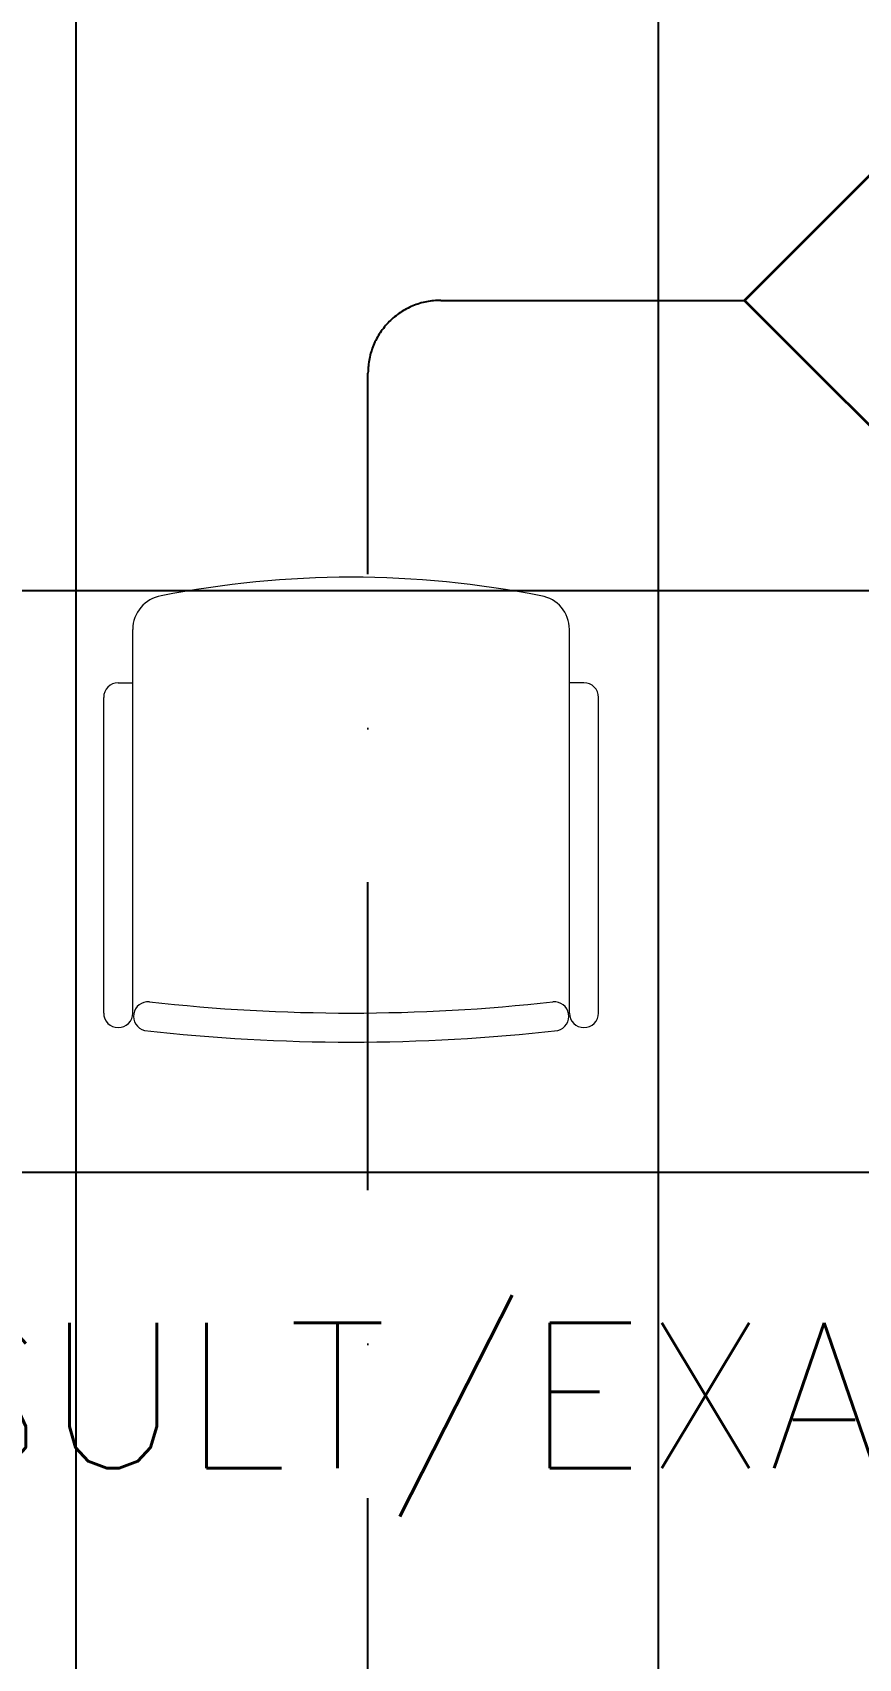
# Model space of a CAD drawing. Header units: inches. Extents: x -246178 to 57169, y -29325 to 19878.
# Drawn here: x 32955 to 33806, y -5301 to -3624 of the extents above; entities that cross this region are included whole.
import ezdxf
from ezdxf.enums import TextEntityAlignment as Align

# ---------------------------------------------------------------- set-up
doc = ezdxf.new("R2010")
doc.units = ezdxf.units.IN
doc.header["$LTSCALE"] = 25
doc.header["$MEASUREMENT"] = 0
doc.linetypes.add('DASHDOT', pattern=[25.4, 12.7, -6.35, 0, -6.35])
doc.layers.get('0').update_dxf_attribs({"color": 8})
for name, color, linetype, lineweight in [('00-Ground Floor$0$72_EGR_BASE_TEXT', 252, 'Continuous', 5), ('00-Ground Floor$0$LOADING', 253, 'Continuous', 5), ('E-LITE-CLNG-CNDT', 6, 'DASHDOT', 35), ('F-ALRM-CLNG @ 100', 33, 'Continuous', 35), ('F-ALRM-CLNG-CNDT', 51, 'DASHDOT', 25)]:
    doc.layers.add(name, color=color, linetype=linetype, lineweight=lineweight)
doc.layers.add('00-Ground Floor$0$False Ceiling', color=251, linetype='Continuous')
doc.styles.add('00-Ground Floor$0$SIMPLEX', font='SIMPLEX.shx', dxfattribs={"height": 150})
doc.styles.add('DC_Simplex', font='SIMPLEX.shx', dxfattribs={"width": 0.7})

# ---------------------------------------------------------------- blocks, each defined once
blk = doc.blocks.new('00-Ground Floor$0$GF21016-P')
at = {"layer": '00-Ground Floor$0$LOADING', "extrusion": (-1.24384e-09, -1.20261e-09, -1)}
for p, q in [((0.0128, 0.0179), (0.0128, 0.4136)), ((0.4628, 0.0179), (0.4628, 0.4136)), ((-0.0022, 0.3585), (0.0128, 0.3585)), ((0.4778, 0.3585), (0.4628, 0.3585)), ((-0.0172, 0.0179), (-0.0172, 0.3435)), ((0.4928, 0.0179), (0.4928, 0.3435)), ((0.4778, 0.0029), (0.4778, 0.0029))]:
    blk.add_line(p, q, dxfattribs=at)
for centre, radius, start, end in [((-0.2378, -0.5362), 1.0036, 78.7568, 101.2432), ((-0.0478, 0.4136), 0.035, 0, 80.6557), ((-0.4278, 0.4136), 0.035, 99.3443, 180), ((0.0022, 0.3435), 0.015, 0, 90), ((-0.4778, 0.3435), 0.015, 90, 180), ((0.0022, 0.0179), 0.015, 270, 0), ((0.0022, 0.0179), 0.015, 180, 270), ((-0.0284, 0.0145), 0.015, 284.3864, 95.5209), ((-0.2378, 1.8928), 1.8749, 263.6341, 276.3659), ((-0.4471, 0.0145), 0.015, 84.4791, 255.6136), ((-0.4778, 0.0179), 0.015, 270, 0), ((-0.4778, 0.0179), 0.015, 180, 270), ((-0.2378, 1.8734), 1.8855, 263.5119, 276.4881)]:
    blk.add_arc(centre, radius, start, end, dxfattribs=at)
blk = doc.blocks.new('00-Ground Floor$0$A$Ce9e1c4c3')
at = {"layer": '00-Ground Floor$0$False Ceiling', "color": 254, "linetype": 'Continuous'}
for p, q in [((-67000, -6967.4), (-67000, -2847.4)), ((-66400, -6967.4), (-66400, -2847.4)), ((-68550.5, -4200), (-64050.5, -4200)), ((-68550.5, -4800), (-64050.5, -4800))]:
    blk.add_line(p, q, dxfattribs=at)
blk = doc.blocks.new('00-Ground Floor')
at = {"layer": '00-Ground Floor$0$False Ceiling', "color": 254}
blk.add_blockref('00-Ground Floor$0$A$Ce9e1c4c3', (100000, 0), dxfattribs=at)
at = {"layer": '00-Ground Floor$0$LOADING', "color": 1, "extrusion": (-4.75185e-05, -1.86519e-05, 1), "xscale": -1000.000000000003, "yscale": 1000.000000000003, "zscale": -1000.000000000003, "rotation": 2.504676122505601e-05}
blk.add_blockref('00-Ground Floor$0$GF21016-P', (33521.1, -4653.7, -1.5), dxfattribs=at)
at = {"layer": '00-Ground Floor$0$72_EGR_BASE_TEXT', "insert": (33549, -4955.2), "char_height": 150, "attachment_point": 2, "style": '00-Ground Floor$0$SIMPLEX'}
blk.add_mtext('CARDIAC CONSULT/EXAM ROOM/ECG (2)', dxfattribs=at)
blk = doc.blocks.new('A$C5CF53093')
blk.add_lwpolyline([(0, -212.1), (-212.1, 0), (0, 212.1), (212.1, 0)], close=True)
blk = doc.blocks.new('*U13')
at = {"xscale": 0.01, "yscale": 0.01, "zscale": 0.01}
blk.add_blockref('A$C5CF53093', (0.007, -0.007), dxfattribs=at)
at = {"color": 6, "style": 'DC_Simplex', "width": 0.7, "flags": 8}
blk.add_attdef('TYPE', text='', height=2, rotation=360, dxfattribs=at).set_placement((0, 0), align=Align.MIDDLE_CENTER)

msp = doc.modelspace()

# ---------------------------------------------------------------- linework, layer by layer
at = {"layer": 'F-ALRM-CLNG-CNDT'}
msp.add_lwpolyline([(33300.7, -6088.6), (33300.7, -3975.7, -0.414214), (33375.7, -3900.7), (33688.6, -3900.7)], format="xyb", dxfattribs=at)

# ---------------------------------------------------------------- block references
at = {"layer": 'E-LITE-CLNG-CNDT'}
msp.add_blockref('00-Ground Floor', (0, 0), dxfattribs=at)
at = {"layer": 'F-ALRM-CLNG @ 100', "xscale": 100, "yscale": 100, "zscale": 100}
msp.add_blockref('*U13', (33900, -3900), dxfattribs=at).add_auto_attribs({'TYPE': 'S'})

doc.saveas('drawing.dxf')
